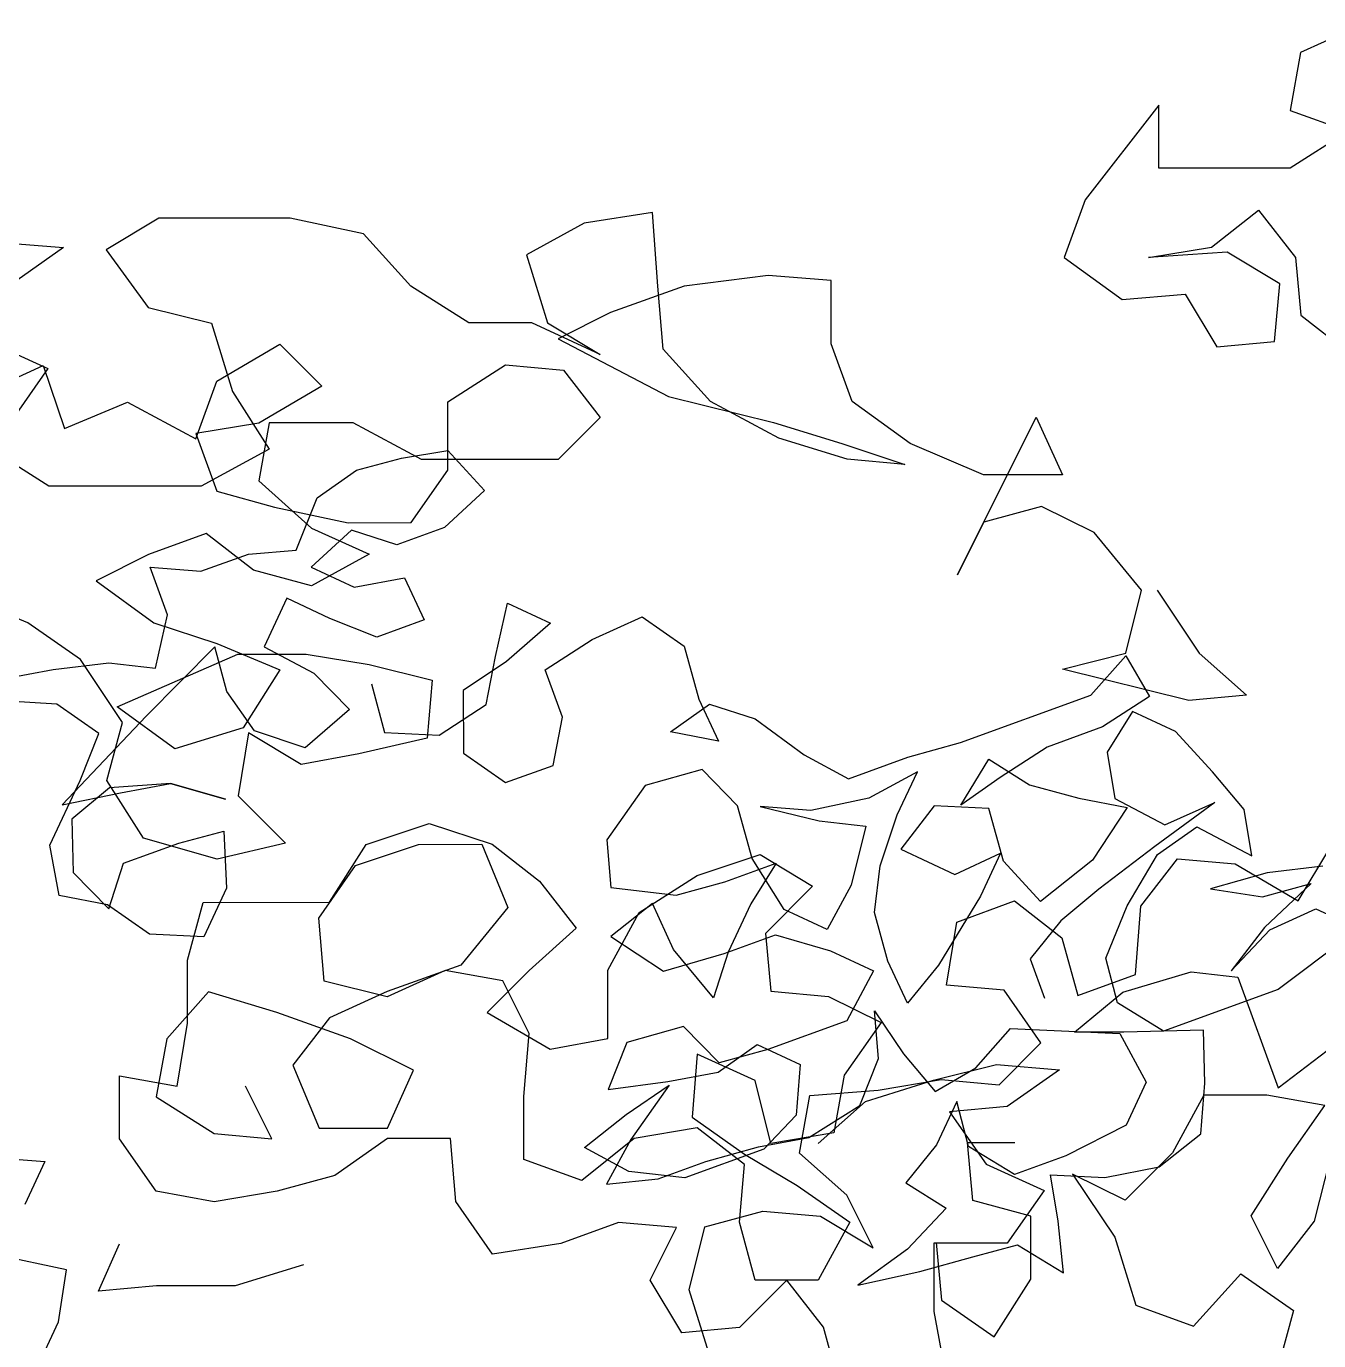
# Model space of a CAD drawing. Header units: millimetres. Extents: x 2622 to 2811, y 687 to 801.
# Drawn here: x 2709.8419 to 2710.1377, y 773.9354 to 774.2362 of the extents above; entities that cross this region are included whole.
import ezdxf

# ---------------------------------------------------------------- set-up
doc = ezdxf.new("R2010")
doc.units = ezdxf.units.MM
doc.layers.add('CHIOMA', color=94, linetype='Continuous')

msp = doc.modelspace()

# ---------------------------------------------------------------- linework, layer by layer
at = {"layer": 'CHIOMA'}
for p, q in [((2710.14673, 774.23616), (2710.13351, 774.23013)), ((2710.13351, 774.23013), (2710.13112, 774.21691)), ((2710.10107, 774.21808), (2710.08426, 774.19643)), ((2710.10108, 774.20366), (2710.10107, 774.21808)), ((2710.13112, 774.21691), (2710.14435, 774.21211)), ((2710.14435, 774.21211), (2710.13113, 774.20369)), ((2710.13113, 774.20369), (2710.10108, 774.20366)), ((2709.98523, 774.19354), (2709.96961, 774.19112)), ((2709.98645, 774.17671), (2709.98523, 774.19354)), ((2710.08426, 774.19643), (2710.07946, 774.18321)), ((2710.11312, 774.18564), (2710.12393, 774.19406)), ((2710.12393, 774.19406), (2710.13235, 774.18325)), ((2709.87224, 774.19223), (2709.86023, 774.18501)), ((2709.90229, 774.19226), (2709.87224, 774.19223)), ((2709.91913, 774.18867), (2709.90229, 774.19226)), ((2709.96961, 774.19112), (2709.95639, 774.18389)), ((2709.92995, 774.17666), (2709.91913, 774.18867)), ((2709.83604, 774.1867), (2709.85047, 774.18551)), ((2709.85047, 774.18551), (2709.83846, 774.17709)), ((2709.86023, 774.18501), (2709.86986, 774.17179)), ((2710.0987, 774.18322), (2710.11312, 774.18564)), ((2710.11673, 774.18444), (2710.0987, 774.18322)), ((2710.12875, 774.17724), (2710.11673, 774.18444)), ((2709.95639, 774.18389), (2709.96121, 774.16827)), ((2710.07946, 774.18321), (2710.0927, 774.1736)), ((2710.13235, 774.18325), (2710.13357, 774.17003)), ((2710.01169, 774.17914), (2709.99246, 774.17671)), ((2710.02611, 774.17795), (2710.01169, 774.17914)), ((2709.94318, 774.16826), (2709.92995, 774.17666)), ((2709.99246, 774.17671), (2709.97564, 774.17069)), ((2709.98766, 774.16229), (2709.98645, 774.17671)), ((2710.02613, 774.16352), (2710.02611, 774.17795)), ((2710.12756, 774.16402), (2710.12875, 774.17724)), ((2710.0927, 774.1736), (2710.10712, 774.17482)), ((2710.10712, 774.17482), (2710.11434, 774.1628)), ((2709.86986, 774.17179), (2709.88429, 774.1682)), ((2709.97564, 774.17069), (2709.96362, 774.16467)), ((2710.13357, 774.17003), (2710.14439, 774.16163)), ((2709.88429, 774.1682), (2709.88911, 774.15258)), ((2709.95761, 774.16827), (2709.94318, 774.16826)), ((2709.97324, 774.16107), (2709.95761, 774.16827)), ((2709.96121, 774.16827), (2709.97324, 774.16107)), ((2709.83366, 774.16386), (2709.84689, 774.15786)), ((2709.8855, 774.15498), (2709.89992, 774.16341)), ((2709.89992, 774.16341), (2709.90954, 774.1538)), ((2709.96362, 774.16467), (2709.98888, 774.15147)), ((2710.03095, 774.15031), (2710.02613, 774.16352)), ((2710.11434, 774.1628), (2710.12756, 774.16402)), ((2709.99849, 774.15028), (2709.98766, 774.16229)), ((2709.83261, 774.15253), (2709.84583, 774.15855)), ((2709.84689, 774.15786), (2709.83849, 774.14583)), ((2709.84583, 774.15855), (2709.85065, 774.14413)), ((2709.93839, 774.15022), (2709.95161, 774.15865)), ((2709.95161, 774.15865), (2709.96483, 774.15746)), ((2709.96483, 774.15746), (2709.97325, 774.14665)), ((2709.8807, 774.14175), (2709.8855, 774.15498)), ((2709.88911, 774.15258), (2709.89753, 774.13937)), ((2709.90954, 774.1538), (2709.89512, 774.14537)), ((2709.98888, 774.15147), (2710.01292, 774.14548)), ((2709.85065, 774.14413), (2709.86507, 774.15015)), ((2709.86507, 774.15015), (2709.8807, 774.14175)), ((2709.93841, 774.13459), (2709.93839, 774.15022)), ((2710.01413, 774.14188), (2709.99849, 774.15028)), ((2710.04418, 774.1407), (2710.03095, 774.15031)), ((2709.89512, 774.14537), (2709.8807, 774.14296)), ((2709.89753, 774.14538), (2709.89514, 774.13215)), ((2709.91676, 774.14539), (2709.89753, 774.14538)), ((2709.93239, 774.13699), (2709.91676, 774.14539)), ((2709.97325, 774.14665), (2709.96365, 774.13702)), ((2710.01292, 774.14548), (2710.02855, 774.14069)), ((2710.05502, 774.11066), (2710.07302, 774.14674)), ((2710.07302, 774.14674), (2710.07904, 774.13352)), ((2709.8807, 774.14296), (2709.88552, 774.12974)), ((2709.89753, 774.13937), (2709.88192, 774.13094)), ((2710.02976, 774.13708), (2710.01413, 774.14188)), ((2710.02855, 774.14069), (2710.04298, 774.13589)), ((2710.06101, 774.1335), (2710.04418, 774.1407)), ((2709.84706, 774.1309), (2709.83383, 774.13931)), ((2709.91749, 774.13459), (2709.92776, 774.1373)), ((2709.92776, 774.1373), (2709.93836, 774.1391)), ((2709.96365, 774.13702), (2709.93239, 774.13699)), ((2709.93836, 774.1391), (2709.94681, 774.12989)), ((2710.04298, 774.13589), (2710.02976, 774.13708)), ((2709.90853, 774.12827), (2709.91749, 774.13459)), ((2709.93, 774.12257), (2709.93841, 774.13459)), ((2710.07904, 774.13352), (2710.06101, 774.1335)), ((2709.88192, 774.13094), (2709.84706, 774.1309)), ((2709.89514, 774.13215), (2709.90717, 774.12134)), ((2709.88552, 774.12974), (2709.89875, 774.12614)), ((2709.90367, 774.11628), (2709.90853, 774.12827)), ((2709.94681, 774.12989), (2709.93761, 774.12143)), ((2709.89875, 774.12614), (2709.91558, 774.12255)), ((2710.07424, 774.1263), (2710.06102, 774.12269)), ((2710.08627, 774.12031), (2710.07424, 774.1263)), ((2709.90717, 774.12134), (2709.92039, 774.11535)), ((2709.91558, 774.12255), (2709.93, 774.12257)), ((2709.93761, 774.12143), (2709.92676, 774.1175)), ((2710.06102, 774.12269), (2710.05502, 774.11066)), ((2709.88313, 774.12012), (2709.86991, 774.1153)), ((2709.89395, 774.11172), (2709.88313, 774.12012)), ((2709.91633, 774.12087), (2709.90712, 774.11242)), ((2709.92676, 774.1175), (2709.91633, 774.12087)), ((2710.0971, 774.10709), (2710.08627, 774.12031)), ((2709.86991, 774.1153), (2709.8579, 774.10928)), ((2709.8819, 774.11145), (2709.89275, 774.11538)), ((2709.89275, 774.11538), (2709.90367, 774.11628)), ((2709.92039, 774.11535), (2709.90718, 774.10812)), ((2709.87032, 774.11236), (2709.8819, 774.11145)), ((2709.87425, 774.10151), (2709.87032, 774.11236)), ((2709.90712, 774.11242), (2709.91698, 774.10781)), ((2709.8579, 774.10928), (2709.87113, 774.09967)), ((2709.90718, 774.10812), (2709.89395, 774.11172)), ((2709.91698, 774.10781), (2709.92848, 774.10994)), ((2709.92848, 774.10994), (2709.93299, 774.10032)), ((2710.09351, 774.09267), (2710.0971, 774.10709)), ((2710.1007, 774.1071), (2710.11033, 774.09268)), ((2709.84228, 774.09965), (2709.82785, 774.10565)), ((2709.90153, 774.10527), (2709.89635, 774.09418)), ((2709.91139, 774.10066), (2709.90153, 774.10527)), ((2709.94934, 774.09193), (2709.95206, 774.10417)), ((2709.95206, 774.10417), (2709.96191, 774.09957)), ((2709.87153, 774.08927), (2709.87425, 774.10151)), ((2709.92215, 774.09639), (2709.91139, 774.10066)), ((2709.93299, 774.10032), (2709.92215, 774.09639)), ((2709.97144, 774.09586), (2709.98286, 774.10103)), ((2709.98286, 774.10103), (2709.99247, 774.09429)), ((2709.85431, 774.09125), (2709.84228, 774.09965)), ((2709.87113, 774.09967), (2709.88555, 774.09488)), ((2709.96191, 774.09957), (2709.9518, 774.09078)), ((2709.88555, 774.09488), (2709.89998, 774.08888)), ((2709.96067, 774.08889), (2709.97144, 774.09586)), ((2709.99247, 774.09429), (2709.99583, 774.08221)), ((2709.86394, 774.07683), (2709.85431, 774.09125)), ((2709.86273, 774.08043), (2709.89037, 774.09248)), ((2709.88509, 774.09419), (2709.86939, 774.07826)), ((2709.8878, 774.08392), (2709.88509, 774.09419)), ((2709.89037, 774.09248), (2709.90599, 774.09249)), ((2709.89635, 774.09418), (2709.90776, 774.0881)), ((2709.90599, 774.09249), (2709.92042, 774.0901)), ((2709.9472, 774.08092), (2709.94934, 774.09193)), ((2710.07908, 774.08905), (2710.09351, 774.09267)), ((2710.08555, 774.08306), (2710.09352, 774.09209)), ((2710.09352, 774.09209), (2710.09894, 774.0828)), ((2710.11033, 774.09268), (2710.12116, 774.08308)), ((2709.83662, 774.08683), (2709.84812, 774.08896)), ((2709.84812, 774.08896), (2709.86086, 774.09051)), ((2709.86086, 774.09051), (2709.87153, 774.08927)), ((2709.89998, 774.08888), (2709.89158, 774.07565)), ((2709.92042, 774.0901), (2709.93485, 774.08651)), ((2709.9518, 774.09078), (2709.94194, 774.08413)), ((2709.96461, 774.07804), (2709.96067, 774.08889)), ((2710.10794, 774.08186), (2710.07908, 774.08905)), ((2709.90776, 774.0881), (2709.91589, 774.07979)), ((2709.92091, 774.08571), (2709.92394, 774.07453)), ((2709.93485, 774.08651), (2709.93366, 774.07329)), ((2709.89412, 774.07496), (2709.8878, 774.08392)), ((2709.94194, 774.08413), (2709.94201, 774.06984)), ((2709.99583, 774.08221), (2710.00034, 774.07259)), ((2710.05572, 774.07223), (2710.08555, 774.08306)), ((2710.09894, 774.0828), (2710.08817, 774.07583)), ((2710.12116, 774.08308), (2710.10794, 774.08186)), ((2709.84894, 774.08107), (2709.83431, 774.0819)), ((2709.85854, 774.07433), (2709.84894, 774.08107)), ((2709.87596, 774.07083), (2709.86273, 774.08043)), ((2709.91589, 774.07979), (2709.90578, 774.07101)), ((2709.93643, 774.07395), (2709.9472, 774.08092)), ((2709.98934, 774.07474), (2709.9983, 774.08106)), ((2709.9983, 774.08106), (2710.00873, 774.07768)), ((2710.09507, 774.07935), (2710.08924, 774.07007)), ((2710.10493, 774.07475), (2710.09507, 774.07935)), ((2709.86939, 774.07826), (2709.85015, 774.05798)), ((2709.86034, 774.0636), (2709.86394, 774.07683)), ((2709.96247, 774.06703), (2709.96461, 774.07804)), ((2710.00873, 774.07768), (2710.0199, 774.06946)), ((2709.85427, 774.06357), (2709.85854, 774.07433)), ((2709.89158, 774.07565), (2709.87596, 774.07083)), ((2709.89279, 774.07445), (2709.89039, 774.06003)), ((2709.90481, 774.06725), (2709.89279, 774.07445)), ((2709.90578, 774.07101), (2709.89412, 774.07496)), ((2709.93366, 774.07329), (2709.91803, 774.06967)), ((2709.92394, 774.07453), (2709.93643, 774.07395)), ((2710.00034, 774.07259), (2709.98934, 774.07474)), ((2710.08817, 774.07583), (2710.07552, 774.07123)), ((2710.11339, 774.06554), (2710.10493, 774.07475)), ((2710.04364, 774.06887), (2710.05572, 774.07223)), ((2710.07552, 774.07123), (2710.06475, 774.06426)), ((2709.91803, 774.06967), (2709.90481, 774.06725)), ((2709.94201, 774.06984), (2709.95162, 774.06309)), ((2710.0199, 774.06946), (2710.03008, 774.06395)), ((2710.03008, 774.06395), (2710.04364, 774.06887)), ((2710.05579, 774.05794), (2710.06221, 774.06845)), ((2710.06221, 774.06845), (2710.07149, 774.06261)), ((2710.08924, 774.07007), (2710.09104, 774.05948)), ((2709.95162, 774.06309), (2709.96247, 774.06703)), ((2709.99656, 774.06611), (2709.98358, 774.06242)), ((2710.00469, 774.0578), (2709.99656, 774.06611)), ((2710.04585, 774.06558), (2710.03476, 774.05951)), ((2710.04125, 774.05573), (2710.04585, 774.06558)), ((2710.06475, 774.06426), (2710.05579, 774.05794)), ((2710.12061, 774.05691), (2710.11339, 774.06554)), ((2709.84736, 774.04878), (2709.85427, 774.06357)), ((2709.861, 774.06192), (2709.85237, 774.05469)), ((2709.86877, 774.05039), (2709.86034, 774.0636)), ((2709.87497, 774.0629), (2709.861, 774.06192)), ((2709.86347, 774.06077), (2709.87497, 774.0629)), ((2709.88754, 774.05927), (2709.87497, 774.0629)), ((2709.87497, 774.0629), (2709.88754, 774.05927)), ((2709.98358, 774.06242), (2709.97478, 774.05002)), ((2710.07149, 774.06261), (2710.08282, 774.05956)), ((2709.85015, 774.05798), (2709.86347, 774.06077)), ((2709.89039, 774.06003), (2709.90122, 774.04922)), ((2710.03476, 774.05951), (2710.02145, 774.05673)), ((2710.08282, 774.05956), (2710.09383, 774.05742)), ((2710.09104, 774.05948), (2710.10245, 774.05339)), ((2710.11388, 774.05856), (2710.10015, 774.04846)), ((2710.10245, 774.05339), (2710.11388, 774.05856)), ((2710.00805, 774.04572), (2710.00469, 774.0578)), ((2710.00987, 774.05764), (2710.02334, 774.05434)), ((2710.02145, 774.05673), (2710.00987, 774.05764)), ((2710.0373, 774.04406), (2710.04125, 774.05573)), ((2710.04971, 774.05778), (2710.04206, 774.04784)), ((2710.0622, 774.05719), (2710.04971, 774.05778)), ((2710.06556, 774.04511), (2710.0622, 774.05719)), ((2710.09383, 774.05742), (2710.08593, 774.04535)), ((2710.12241, 774.04631), (2710.12061, 774.05691)), ((2709.85237, 774.05469), (2709.85269, 774.04253)), ((2709.91969, 774.04893), (2709.93411, 774.05375)), ((2709.93411, 774.05375), (2709.94854, 774.04896)), ((2710.02334, 774.05434), (2710.03402, 774.0531)), ((2710.03402, 774.0531), (2710.03072, 774.03963)), ((2710.10081, 774.04665), (2710.10976, 774.05297)), ((2710.10976, 774.05297), (2710.12241, 774.04631)), ((2709.8642, 774.04466), (2709.87685, 774.04926)), ((2709.8856, 774.0456), (2709.86877, 774.05039)), ((2709.87685, 774.04926), (2709.88712, 774.05196)), ((2709.90122, 774.04922), (2709.8856, 774.0456)), ((2709.88712, 774.05196), (2709.88777, 774.0389)), ((2709.97478, 774.05002), (2709.97568, 774.03909)), ((2709.84948, 774.03728), (2709.84736, 774.04878)), ((2709.91129, 774.0357), (2709.91969, 774.04893)), ((2709.91729, 774.04412), (2709.93171, 774.04894)), ((2709.93171, 774.04894), (2709.94614, 774.04896)), ((2709.94614, 774.04896), (2709.95216, 774.03454)), ((2709.94854, 774.04896), (2709.95937, 774.04055)), ((2709.99542, 774.04179), (2710.00984, 774.04661)), ((2710.00984, 774.04661), (2710.02187, 774.03941)), ((2710.04206, 774.04784), (2710.05438, 774.04208)), ((2710.05438, 774.04208), (2710.0649, 774.04692)), ((2710.0649, 774.04692), (2710.0603, 774.03707)), ((2710.10015, 774.04846), (2710.08733, 774.03869)), ((2710.09381, 774.03491), (2710.10081, 774.04665)), ((2710.133, 774.03606), (2710.1402, 774.04809)), ((2709.86082, 774.03423), (2709.8642, 774.04466)), ((2709.90889, 774.03209), (2709.91729, 774.04412)), ((2710.0018, 774.04039), (2710.01355, 774.04465)), ((2710.01355, 774.04465), (2710.00772, 774.03537)), ((2710.01536, 774.03405), (2710.00805, 774.04572)), ((2710.03606, 774.03338), (2710.0373, 774.04406)), ((2710.07402, 774.03591), (2710.06556, 774.04511)), ((2710.08593, 774.04535), (2710.07402, 774.03591)), ((2710.09694, 774.03483), (2710.10535, 774.04565)), ((2710.10535, 774.04565), (2710.11857, 774.04446)), ((2710.11857, 774.04446), (2710.133, 774.03606)), ((2710.1386, 774.044), (2710.12586, 774.04245)), ((2709.85269, 774.04253), (2709.86082, 774.03423)), ((2709.95937, 774.04055), (2709.96779, 774.02974)), ((2709.98221, 774.03336), (2709.99542, 774.04179)), ((2709.99063, 774.03736), (2710.0018, 774.04039)), ((2710.12586, 774.04245), (2710.11288, 774.03876)), ((2709.86049, 774.03514), (2709.84948, 774.03728)), ((2709.88777, 774.0389), (2709.88259, 774.02781)), ((2709.97568, 774.03909), (2709.99063, 774.03736)), ((2710.02187, 774.03941), (2710.01106, 774.02858)), ((2710.03072, 774.03963), (2710.02521, 774.02945)), ((2710.0603, 774.03707), (2710.05067, 774.0213)), ((2710.08733, 774.03869), (2710.0787, 774.03147)), ((2710.11288, 774.03876), (2710.12479, 774.03694)), ((2710.12479, 774.03694), (2710.13596, 774.03998)), ((2710.13596, 774.03998), (2710.12528, 774.02996)), ((2709.8701, 774.02839), (2709.86049, 774.03514)), ((2709.87885, 774.02245), (2709.88244, 774.03568)), ((2709.88244, 774.03568), (2709.91129, 774.0357)), ((2709.95216, 774.03454), (2709.94135, 774.02131)), ((2709.98521, 774.03539), (2709.97567, 774.02783)), ((2709.99005, 774.02487), (2709.98521, 774.03539)), ((2710.00772, 774.03537), (2710.00253, 774.02429)), ((2710.02521, 774.02945), (2710.01536, 774.03405)), ((2710.05488, 774.03118), (2710.06809, 774.036)), ((2710.06809, 774.036), (2710.07892, 774.0276)), ((2710.08896, 774.02292), (2710.09381, 774.03491)), ((2710.09575, 774.0192), (2710.09694, 774.03483)), ((2710.12651, 774.02938), (2710.13703, 774.03422)), ((2710.13703, 774.03422), (2710.14688, 774.02962)), ((2709.9101, 774.01767), (2709.90889, 774.03209)), ((2709.97501, 774.02013), (2709.98221, 774.03336)), ((2710.03909, 774.02221), (2710.03606, 774.03338)), ((2710.05248, 774.01676), (2710.05488, 774.03118)), ((2710.0787, 774.03147), (2710.07163, 774.02276)), ((2709.88259, 774.02781), (2709.8701, 774.02839)), ((2709.96779, 774.02974), (2709.95698, 774.02012)), ((2710.00163, 774.02396), (2710.01338, 774.02822)), ((2710.01106, 774.02858), (2710.01228, 774.01536)), ((2710.01338, 774.02822), (2710.02595, 774.0246)), ((2710.12528, 774.02996), (2710.11763, 774.02002)), ((2710.11763, 774.02002), (2710.12651, 774.02938)), ((2710.14688, 774.02962), (2710.12839, 774.01575)), ((2709.97567, 774.02783), (2709.98774, 774.01994)), ((2710.07892, 774.0276), (2710.08254, 774.01438)), ((2709.87886, 774.00803), (2709.87885, 774.02245)), ((2709.98774, 774.01994), (2710.00163, 774.02396)), ((2709.99916, 774.01385), (2709.99005, 774.02487)), ((2710.00253, 774.02429), (2709.99916, 774.01385)), ((2710.02595, 774.0246), (2710.0358, 774.01999)), ((2710.0436, 774.01259), (2710.03909, 774.02221)), ((2710.07163, 774.02276), (2710.07491, 774.01372)), ((2710.09166, 774.01265), (2710.08896, 774.02292)), ((2709.94135, 774.02131), (2709.92453, 774.01528)), ((2709.93775, 774.0201), (2709.92453, 774.01408)), ((2709.95097, 774.01771), (2709.93775, 774.0201)), ((2709.95698, 774.02012), (2709.94737, 774.01049)), ((2709.97502, 774.00451), (2709.97501, 774.02013)), ((2710.0358, 774.01999), (2710.02972, 774.00858)), ((2710.05067, 774.0213), (2710.0436, 774.01259)), ((2710.08254, 774.01438), (2710.09575, 774.0192)), ((2710.09282, 774.01511), (2710.10851, 774.01978)), ((2710.10851, 774.01978), (2710.11919, 774.01854)), ((2709.92453, 774.01408), (2709.9101, 774.01767)), ((2709.95699, 774.00569), (2709.95097, 774.01771)), ((2710.06571, 774.01557), (2710.05248, 774.01676)), ((2710.11919, 774.01854), (2710.12838, 773.99323)), ((2709.88366, 774.01524), (2709.87406, 774.00442)), ((2709.89929, 774.01045), (2709.88366, 774.01524)), ((2709.92453, 774.01528), (2709.91131, 774.00926)), ((2710.01228, 774.01536), (2710.0255, 774.01417)), ((2710.0255, 774.01417), (2710.03753, 774.00817)), ((2710.07413, 774.00356), (2710.06571, 774.01557)), ((2710.0818, 774.006), (2710.09282, 774.01511)), ((2710.12839, 774.01575), (2710.10218, 774.00623)), ((2709.91613, 774.00445), (2709.89929, 774.01045)), ((2709.94737, 774.01049), (2709.9618, 774.00209)), ((2710.03604, 774.01087), (2710.04269, 774.00101)), ((2710.03694, 773.99995), (2710.03604, 774.01087)), ((2710.10218, 774.00623), (2710.09166, 774.01265)), ((2709.87647, 773.9936), (2709.87886, 774.00803)), ((2709.91131, 774.00926), (2709.90291, 773.99843)), ((2709.99234, 774.00729), (2709.97935, 774.0036)), ((2710.00046, 773.99898), (2709.99234, 774.00729)), ((2710.02972, 774.00858), (2710.01164, 774.00202)), ((2710.03753, 774.00817), (2710.02912, 773.99614)), ((2709.87406, 774.00442), (2709.87166, 773.99119)), ((2709.93056, 773.99726), (2709.91613, 774.00445)), ((2709.9558, 773.99127), (2709.95699, 774.00569)), ((2709.9618, 774.00209), (2709.97502, 774.00451)), ((2710.0592, 773.9978), (2710.06718, 774.00683)), ((2710.06718, 774.00683), (2710.09215, 774.00566)), ((2710.09306, 774.00599), (2710.0818, 774.006)), ((2710.09215, 774.00566), (2710.09823, 773.99457)), ((2710.1113, 774.00647), (2710.09306, 774.00599)), ((2710.11162, 773.99431), (2710.1113, 774.00647)), ((2709.97935, 774.0036), (2709.97507, 773.99284)), ((2710.00022, 773.99685), (2710.00917, 774.00317)), ((2710.01164, 774.00202), (2710.00046, 773.99898)), ((2710.00917, 774.00317), (2710.01903, 773.99856)), ((2710.04269, 774.00101), (2710.04992, 773.99238)), ((2710.06453, 773.99393), (2710.07413, 774.00356)), ((2710.12838, 773.99323), (2710.1412, 774.003)), ((2709.90291, 773.99843), (2709.90893, 773.98401)), ((2709.99546, 774.00092), (2709.99427, 773.9865)), ((2710.00869, 773.99492), (2709.99546, 774.00092)), ((2710.01903, 773.99856), (2710.01812, 773.98698)), ((2710.03266, 773.98919), (2710.03694, 773.99995)), ((2710.04956, 773.99496), (2710.06398, 773.99858)), ((2710.06398, 773.99858), (2710.0784, 773.99739)), ((2709.86326, 773.98157), (2709.86324, 773.99599)), ((2709.86324, 773.99599), (2709.87647, 773.9936)), ((2709.92456, 773.98403), (2709.93056, 773.99726)), ((2709.98871, 773.99472), (2710.00022, 773.99685)), ((2710.02912, 773.99614), (2710.02673, 773.98292)), ((2710.03394, 773.99014), (2710.04956, 773.99496)), ((2710.03688, 773.9927), (2710.0513, 773.99512)), ((2710.04992, 773.99238), (2710.0592, 773.9978)), ((2710.0513, 773.99512), (2710.06453, 773.99393)), ((2710.0784, 773.99739), (2710.06639, 773.98897)), ((2709.89812, 773.9816), (2709.8921, 773.99361)), ((2709.97507, 773.99284), (2709.98871, 773.99472)), ((2709.97918, 773.98717), (2709.98904, 773.99381)), ((2709.98904, 773.99381), (2709.98024, 773.98141)), ((2710.01231, 773.9805), (2710.00869, 773.99492)), ((2710.02126, 773.99149), (2710.03688, 773.9927)), ((2710.09823, 773.99457), (2710.09362, 773.98471)), ((2710.11071, 773.98273), (2710.11162, 773.99431)), ((2709.87166, 773.99119), (2709.88489, 773.98279)), ((2709.95582, 773.97684), (2709.9558, 773.99127)), ((2710.01886, 773.97826), (2710.02126, 773.99149)), ((2710.02099, 773.98188), (2710.03266, 773.98919)), ((2710.02313, 773.98051), (2710.03394, 773.99014)), ((2710.05485, 773.99008), (2710.05024, 773.98022)), ((2710.06639, 773.98897), (2710.05317, 773.98775)), ((2710.05755, 773.9798), (2710.05485, 773.99008)), ((2710.11141, 773.99157), (2710.10421, 773.97834)), ((2710.12583, 773.99158), (2710.11141, 773.99157)), ((2710.13905, 773.98919), (2710.12583, 773.99158)), ((2710.13065, 773.97716), (2710.13905, 773.98919)), ((2709.96964, 773.97961), (2709.97918, 773.98717)), ((2709.99427, 773.9865), (2710.0063, 773.97809)), ((2710.01812, 773.98698), (2710.01072, 773.97918)), ((2710.05317, 773.98775), (2710.0616, 773.97574)), ((2709.90893, 773.98401), (2709.92456, 773.98403)), ((2709.99548, 773.98409), (2709.98106, 773.98168)), ((2710.0063, 773.97569), (2709.99548, 773.98409)), ((2710.02673, 773.98292), (2710.01231, 773.9805)), ((2710.09362, 773.98471), (2710.07981, 773.97765)), ((2709.87168, 773.96956), (2709.86326, 773.98157)), ((2709.88489, 773.98279), (2709.89812, 773.9816)), ((2709.92456, 773.98162), (2709.91255, 773.9732)), ((2709.93898, 773.98164), (2709.92456, 773.98162)), ((2709.9402, 773.96721), (2709.93898, 773.98164)), ((2709.98106, 773.98168), (2709.96904, 773.97205)), ((2709.98024, 773.98141), (2709.97473, 773.97123)), ((2710.00949, 773.97975), (2710.02099, 773.98188)), ((2710.05024, 773.98022), (2710.04317, 773.97152)), ((2710.05733, 773.9807), (2710.06814, 773.98071)), ((2710.05854, 773.96748), (2710.05733, 773.9807)), ((2710.10117, 773.97518), (2710.11071, 773.98273)), ((2709.83462, 773.97731), (2709.84621, 773.9764)), ((2709.97983, 773.9741), (2709.96964, 773.97961)), ((2710.01072, 773.97918), (2709.99264, 773.97262)), ((2709.99741, 773.97639), (2710.00949, 773.97975)), ((2710.0063, 773.97809), (2710.01833, 773.97089)), ((2710.02969, 773.96866), (2710.01886, 773.97826)), ((2710.06806, 773.97339), (2710.05755, 773.9798)), ((2710.07981, 773.97765), (2710.06806, 773.97339)), ((2710.10421, 773.97834), (2710.0934, 773.96751)), ((2710.12225, 773.96393), (2710.13065, 773.97716)), ((2710.14027, 773.97717), (2710.13667, 773.96274)), ((2709.84621, 773.9764), (2709.8416, 773.96654)), ((2709.96904, 773.97205), (2709.95582, 773.97684)), ((2709.99264, 773.97262), (2709.97983, 773.9741)), ((2709.98656, 773.97245), (2709.99741, 773.97639)), ((2710.00511, 773.96247), (2710.0063, 773.97569)), ((2710.0616, 773.97574), (2710.07482, 773.96974)), ((2710.08876, 773.97272), (2710.10117, 773.97518)), ((2709.91255, 773.9732), (2709.89933, 773.96958)), ((2709.97473, 773.97123), (2709.98656, 773.97245)), ((2710.01833, 773.97089), (2710.03036, 773.96249)), ((2710.04317, 773.97152), (2710.05245, 773.96568)), ((2710.07628, 773.9733), (2710.08876, 773.97272)), ((2710.07808, 773.9627), (2710.07628, 773.9733)), ((2710.08137, 773.97351), (2710.091, 773.9591)), ((2710.0934, 773.96751), (2710.08137, 773.97351)), ((2709.88491, 773.96716), (2709.87168, 773.96956)), ((2709.89933, 773.96958), (2709.88491, 773.96716)), ((2710.03571, 773.95664), (2710.02969, 773.96866)), ((2710.07482, 773.96974), (2710.06642, 773.95771)), ((2709.94863, 773.9552), (2709.9402, 773.96721)), ((2709.99724, 773.96141), (2710.01046, 773.96503)), ((2710.01046, 773.96503), (2710.02368, 773.96384)), ((2710.05245, 773.96568), (2710.04357, 773.95632)), ((2710.07177, 773.96389), (2710.05854, 773.96748)), ((2709.97747, 773.96244), (2709.96425, 773.95762)), ((2709.99069, 773.96125), (2709.97747, 773.96244)), ((2710.00873, 773.94925), (2710.00511, 773.96247)), ((2710.03036, 773.96249), (2710.02316, 773.94926)), ((2710.02368, 773.96384), (2710.03571, 773.95664)), ((2710.07178, 773.94946), (2710.07177, 773.96389)), ((2710.0793, 773.95087), (2710.07808, 773.9627)), ((2710.12827, 773.95192), (2710.12225, 773.96393)), ((2710.13667, 773.96274), (2710.12827, 773.95192)), ((2709.98469, 773.94923), (2709.99069, 773.96125)), ((2709.99365, 773.94699), (2709.99724, 773.96141)), ((2710.091, 773.9591), (2710.09582, 773.94347)), ((2709.85848, 773.94671), (2709.86328, 773.95753)), ((2709.96425, 773.95762), (2709.94863, 773.9552)), ((2710.04357, 773.95632), (2710.03223, 773.94811)), ((2710.06642, 773.95771), (2710.04959, 773.9577)), ((2710.04959, 773.9577), (2710.04961, 773.94207)), ((2710.05013, 773.95786), (2710.05135, 773.94464)), ((2710.05852, 773.95458), (2710.06879, 773.95729)), ((2710.06879, 773.95729), (2710.0793, 773.95087)), ((2709.85112, 773.95158), (2709.83338, 773.95537)), ((2710.04644, 773.95122), (2710.05852, 773.95458)), ((2709.8493, 773.93967), (2709.85112, 773.95158)), ((2709.90535, 773.95276), (2709.88973, 773.94794)), ((2710.03223, 773.94811), (2710.04644, 773.95122)), ((2710.10905, 773.93868), (2710.11986, 773.95071)), ((2710.11986, 773.95071), (2710.13189, 773.94231)), ((2709.8717, 773.94792), (2709.85848, 773.94671)), ((2709.88973, 773.94794), (2709.8717, 773.94792)), ((2709.99191, 773.93721), (2709.98469, 773.94923)), ((2709.99847, 773.93137), (2709.99365, 773.94699)), ((2710.01594, 773.94925), (2710.00514, 773.93843)), ((2710.02316, 773.94926), (2710.00873, 773.94925)), ((2710.02437, 773.93844), (2710.01594, 773.94925)), ((2710.06338, 773.93623), (2710.07178, 773.94946)), ((2710.05135, 773.94464), (2710.06338, 773.93623)), ((2710.04961, 773.94207), (2710.05202, 773.92885)), ((2710.09582, 773.94347), (2710.10905, 773.93868)), ((2710.13189, 773.94231), (2710.12829, 773.92908)), ((2709.84412, 773.92858), (2709.8493, 773.93967)), ((2710.00514, 773.93843), (2709.99191, 773.93721)), ((2710.02799, 773.92522), (2710.02437, 773.93844))]:
    msp.add_line(p, q, dxfattribs=at)

doc.saveas('drawing.dxf')
